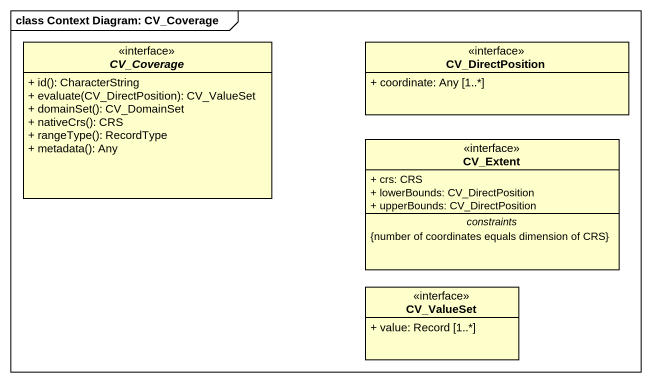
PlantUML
@startuml
mainframe class Context Diagram: CV_Coverage
hide circle
hide empty members
skinparam classAttributeIconSize 0
abstract class CV_Coverage <<interface>> {
  + id(): CharacterString
  + evaluate(CV_DirectPosition): CV_ValueSet
  + domainSet(): CV_DomainSet
  + nativeCrs(): CRS
  + rangeType(): RecordType
  + metadata(): Any
}
class CV_DirectPosition <<interface>> {
  + coordinate: Any [1..*]
}
class CV_Extent <<interface>> {
  + crs: CRS
  + lowerBounds: CV_DirectPosition
  + upperBounds: CV_DirectPosition
  -- constraints --
  {number of coordinates equals dimension of CRS}
}
class CV_ValueSet <<interface>> {
  + value: Record [1..*]
}
@enduml
